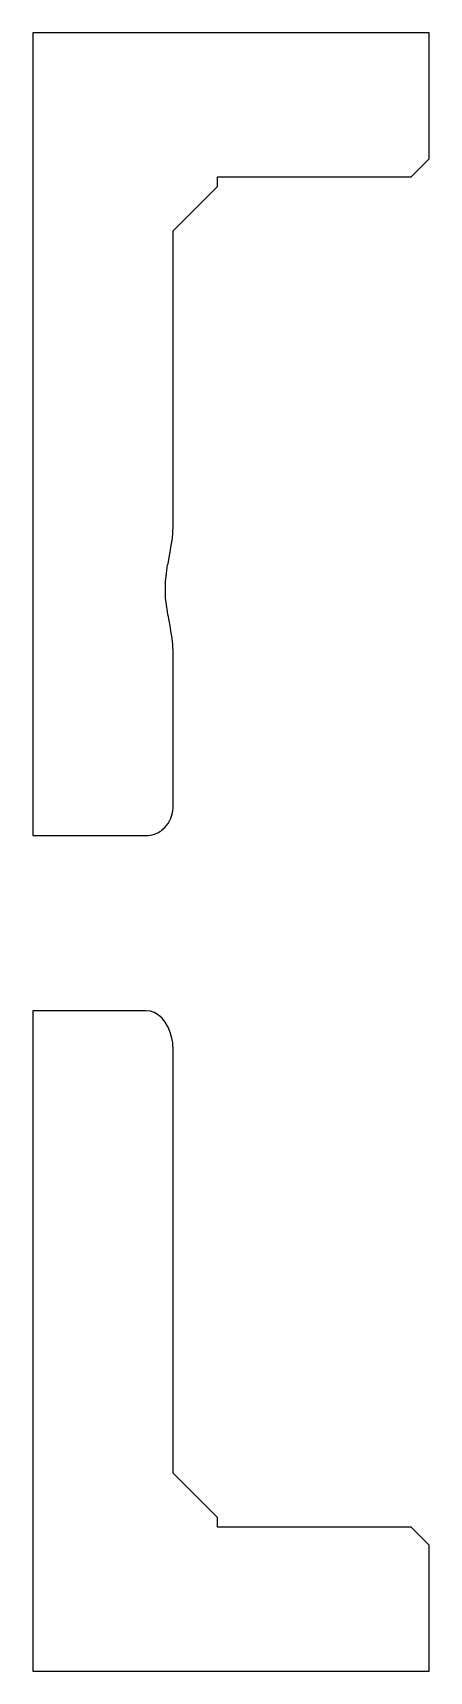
# Model space of a CAD drawing. Header units: metres. Extents: x 0 to 47.5, y 0 to 45.5.
# Drawn here: x 36.5 to 47.5, y 0 to 45.5 of the extents above.
import ezdxf

# ---------------------------------------------------------------- set-up
doc = ezdxf.new("R2010")
doc.units = ezdxf.units.M

msp = doc.modelspace()

# ---------------------------------------------------------------- linework, layer by layer
for p, q in [((47.5, 45.5), (36.5, 45.5)), ((36.5, 45.5), (36.5, 23.204)), ((47.5, 42), (47.5, 45.5)), ((47, 41.5), (47.5, 42)), ((41.6275, 41.2316), (41.6275, 41.5)), ((41.6275, 41.5), (47, 41.5)), ((40.3959, 40), (41.6275, 41.2316)), ((40.3959, 31.8309), (40.3959, 40)), ((40.3592, 31.3496), (40.3734, 31.4753)), ((40.3734, 31.4753), (40.3867, 31.593)), ((40.3867, 31.593), (40.3887, 31.649)), ((40.3887, 31.649), (40.394, 31.7917)), ((40.394, 31.7917), (40.3955, 31.8216)), ((40.3955, 31.8216), (40.3959, 31.8309)), ((40.2863, 30.9293), (40.3142, 31.0725)), ((40.3142, 31.0725), (40.3214, 31.1273)), ((40.3214, 31.1273), (40.3328, 31.214)), ((40.3328, 31.214), (40.3511, 31.3079)), ((40.3511, 31.3079), (40.3592, 31.3496)), ((40.1791, 30.252), (40.2115, 30.4938)), ((40.2115, 30.4938), (40.2409, 30.7134)), ((40.2409, 30.7134), (40.2482, 30.7403)), ((40.2482, 30.7403), (40.2527, 30.7568)), ((40.2527, 30.7568), (40.2863, 30.9293)), ((40.1792, 30.2339), (40.1791, 30.252)), ((40.1824, 29.802), (40.1792, 30.2339)), ((40.2374, 29.4307), (40.1824, 29.802)), ((40.2511, 29.338), (40.2374, 29.4307)), ((40.2527, 29.3324), (40.2511, 29.338)), ((40.2544, 29.3239), (40.2527, 29.3324)), ((40.3142, 29.0318), (40.2544, 29.3239)), ((40.3419, 28.8315), (40.3142, 29.0318)), ((40.3592, 28.7452), (40.3419, 28.8315)), ((40.3664, 28.6833), (40.3592, 28.7452)), ((40.3867, 28.5092), (40.3664, 28.6833)), ((40.3953, 28.2828), (40.3867, 28.5092)), ((40.3959, 28.2673), (40.3953, 28.2828)), ((40.3959, 24.0094), (40.3959, 28.2673)), ((40.3142, 23.6513), (40.3177, 23.6607)), ((40.3177, 23.6607), (40.3592, 23.7701)), ((40.3592, 23.7701), (40.3594, 23.7708)), ((40.3594, 23.7708), (40.3613, 23.7796)), ((40.3613, 23.7796), (40.3848, 23.8805)), ((40.3848, 23.8805), (40.3867, 23.8885)), ((40.3867, 23.8885), (40.3946, 23.9928)), ((40.3946, 23.9928), (40.3959, 24.0094)), ((39.6459, 23.204), (39.6999, 23.2086)), ((39.6999, 23.2086), (39.7632, 23.2141)), ((39.7632, 23.2141), (39.8136, 23.2273)), ((39.8136, 23.2273), (39.8777, 23.2441)), ((39.8777, 23.2441), (39.9216, 23.2639)), ((39.9216, 23.2639), (39.9864, 23.2933)), ((39.9864, 23.2933), (40.0219, 23.317)), ((40.0219, 23.317), (40.0868, 23.3604)), ((40.0868, 23.3604), (40.113, 23.3849)), ((40.113, 23.3849), (40.1762, 23.4439)), ((40.1762, 23.4439), (40.1935, 23.466)), ((40.1935, 23.466), (40.2527, 23.5417)), ((40.2527, 23.5417), (40.2621, 23.5585)), ((40.2621, 23.5585), (40.3142, 23.6513)), ((36.5, 23.204), (39.6459, 23.204)), ((39.6459, 18.3426), (36.5, 18.3426)), ((36.5, 18.3426), (36.5, 0)), ((39.7491, 18.3307), (39.6459, 18.3426)), ((39.7632, 18.329), (39.7491, 18.3307)), ((39.8636, 18.2938), (39.7632, 18.329)), ((39.8777, 18.2889), (39.8636, 18.2938)), ((39.9725, 18.2314), (39.8777, 18.2889)), ((39.9864, 18.223), (39.9725, 18.2314)), ((40.0868, 18.133), (39.9864, 18.223)), ((40.1635, 18.037), (40.0868, 18.133)), ((40.1762, 18.0211), (40.1635, 18.037)), ((40.2411, 17.91), (40.1762, 18.0211)), ((40.2527, 17.8902), (40.2411, 17.91)), ((40.3042, 17.7671), (40.2527, 17.8902)), ((40.3142, 17.7434), (40.3042, 17.7671)), ((40.3514, 17.6118), (40.3142, 17.7434)), ((40.3592, 17.5843), (40.3514, 17.6118)), ((40.3816, 17.4478), (40.3592, 17.5843)), ((40.3867, 17.4169), (40.3816, 17.4478)), ((40.3941, 17.2791), (40.3867, 17.4169)), ((40.3959, 17.2452), (40.3941, 17.2791)), ((40.3959, 5.5), (40.3959, 17.2452)), ((41.6275, 4.26841), (40.3959, 5.5)), ((41.6275, 4), (41.6275, 4.26841)), ((47, 4), (41.6275, 4)), ((47.5, 3.5), (47, 4)), ((47.5, 0), (47.5, 3.5)), ((36.5, 0), (47.5, 0))]:
    msp.add_line(p, q)

doc.saveas('drawing.dxf')
